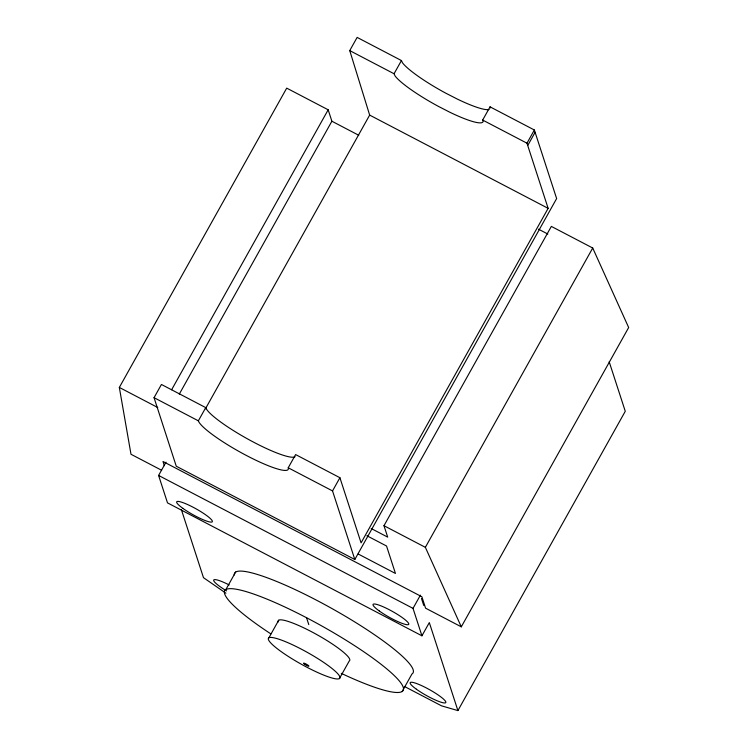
<?xml version="1.0" encoding="UTF-8"?>
<svg xmlns="http://www.w3.org/2000/svg" width="748" height="748" viewBox="0 0 748 748"><rect width="100%" height="100%" fill="white"/><g stroke="black" fill="none" stroke-linecap="round" stroke-linejoin="round"><path stroke-width="1.12" d="M161.605 470.258L130.994 454.27L119.334 387.436L286.708 88.133L328.176 109.797L331.888 121.232L358.75 135.266M489.014 109.507A51.107 8.284 29.2 0 1 457.365 99.101L445.771 93.173A51.107 8.284 29.2 0 1 402.489 62.795L401.442 60.551L357.133 37.4L349.746 50.602L394.056 73.753L395.103 75.997A51.107 8.284 29.2 0 0 438.393 106.375L449.978 112.312A51.107 8.284 29.2 0 0 483.152 121.083L482.666 120.054L490.052 106.842L534.353 129.993L556.634 198.566L354.814 559.504L176.266 466.219L154.051 397.674L161.437 384.472L205.747 407.623A51.444 8.34 29.2 0 0 248.514 439.441A51.444 8.34 29.2 0 0 295.039 456.748M171.619 389.764L328.176 109.797M179.324 394.065L331.888 121.232M404.397 686.44L441.535 705.841L457.907 710.6L429.315 622.598L421.928 635.8L167.505 502.871L158.595 475.448L165.991 462.208M354.814 559.504L332.533 490.922L288.223 467.781A51.444 8.34 29.2 0 1 247.027 455.803A51.444 8.34 29.2 0 1 198.36 420.825L205.747 407.623M205.419 408.819L369.662 115.099L349.746 50.602M394.056 73.753L401.442 60.551M288.223 467.781L295.61 454.569L339.91 477.72L361.078 542.87L548.134 208.346L527.723 145.505L535.101 132.293M225.831 589.63L235.676 572.024M332.533 490.922L339.91 477.72M527.723 145.505L526.975 143.195L534.353 129.993M268.878 637.82L278.724 620.214M371.167 528.499L387.698 537.129L383.976 525.704L551.341 226.401L592.725 248.018L628.666 327.531L461.292 626.833L425.584 608.18L421.872 596.754L162.989 461.488L164.336 465.649M339.396 678.595A40.888 6.629 29.2 0 0 292.019 644.542A40.888 6.629 29.2 0 0 280.986 651.48A40.888 6.629 29.2 0 0 339.396 678.595L349.241 660.989A40.888 6.629 29.2 0 0 315.693 633.967A40.888 6.629 29.2 0 0 278.275 621.943M461.292 626.833L425.36 547.33L592.725 248.018M421.928 635.8L413.018 608.367L420.413 595.137M402.134 691.563L411.98 673.957A102.214 16.578 29.2 0 0 331.027 608.03A102.214 16.578 29.2 0 0 234.264 574.96M457.907 710.6L625.272 411.288L609.19 361.789M482.666 120.054L526.975 143.195M369.662 115.099L548.134 208.346M538.532 229.187L547.826 234.049M154.051 397.674L198.36 420.825M119.334 387.436L157.763 407.52M383.976 525.704L425.36 547.33M366.875 535.736L386.538 546.012L395.449 573.454L358.199 553.997M158.595 475.448L413.018 608.367M225.924 593.192L203.484 577.671L181.325 509.472M490.052 106.842L490.529 107.88M421.517 598.596L423.742 605.45M306.549 617.745L308.784 624.599M270.823 633.865A102.214 16.578 29.2 0 1 248.775 592.416A102.214 16.578 29.2 0 1 389.764 671.442A102.214 16.578 29.2 0 1 341.256 673.34M226.56 590.901A20.439 3.319 29.2 0 1 213.704 580.046A20.439 3.319 29.2 0 1 229.159 584.927M182.905 508.378A20.439 3.319 29.2 0 0 212.105 521.936A20.439 3.319 29.2 0 0 188.421 504.919A20.439 3.319 29.2 0 0 182.905 508.378M379.301 610.994A20.439 3.319 29.2 0 0 408.502 624.552A20.439 3.319 29.2 0 0 384.818 607.526A20.439 3.319 29.2 0 0 379.301 610.994M416.393 689.217A20.439 3.319 29.2 0 0 445.593 702.774A20.439 3.319 29.2 0 0 421.909 685.757A20.439 3.319 29.2 0 0 416.393 689.217M304.501 664.168A3.067 0.496 29.2 0 0 308.877 666.197A3.067 0.496 29.2 0 0 305.324 663.644A3.067 0.496 29.2 0 0 304.501 664.168"/></g></svg>
